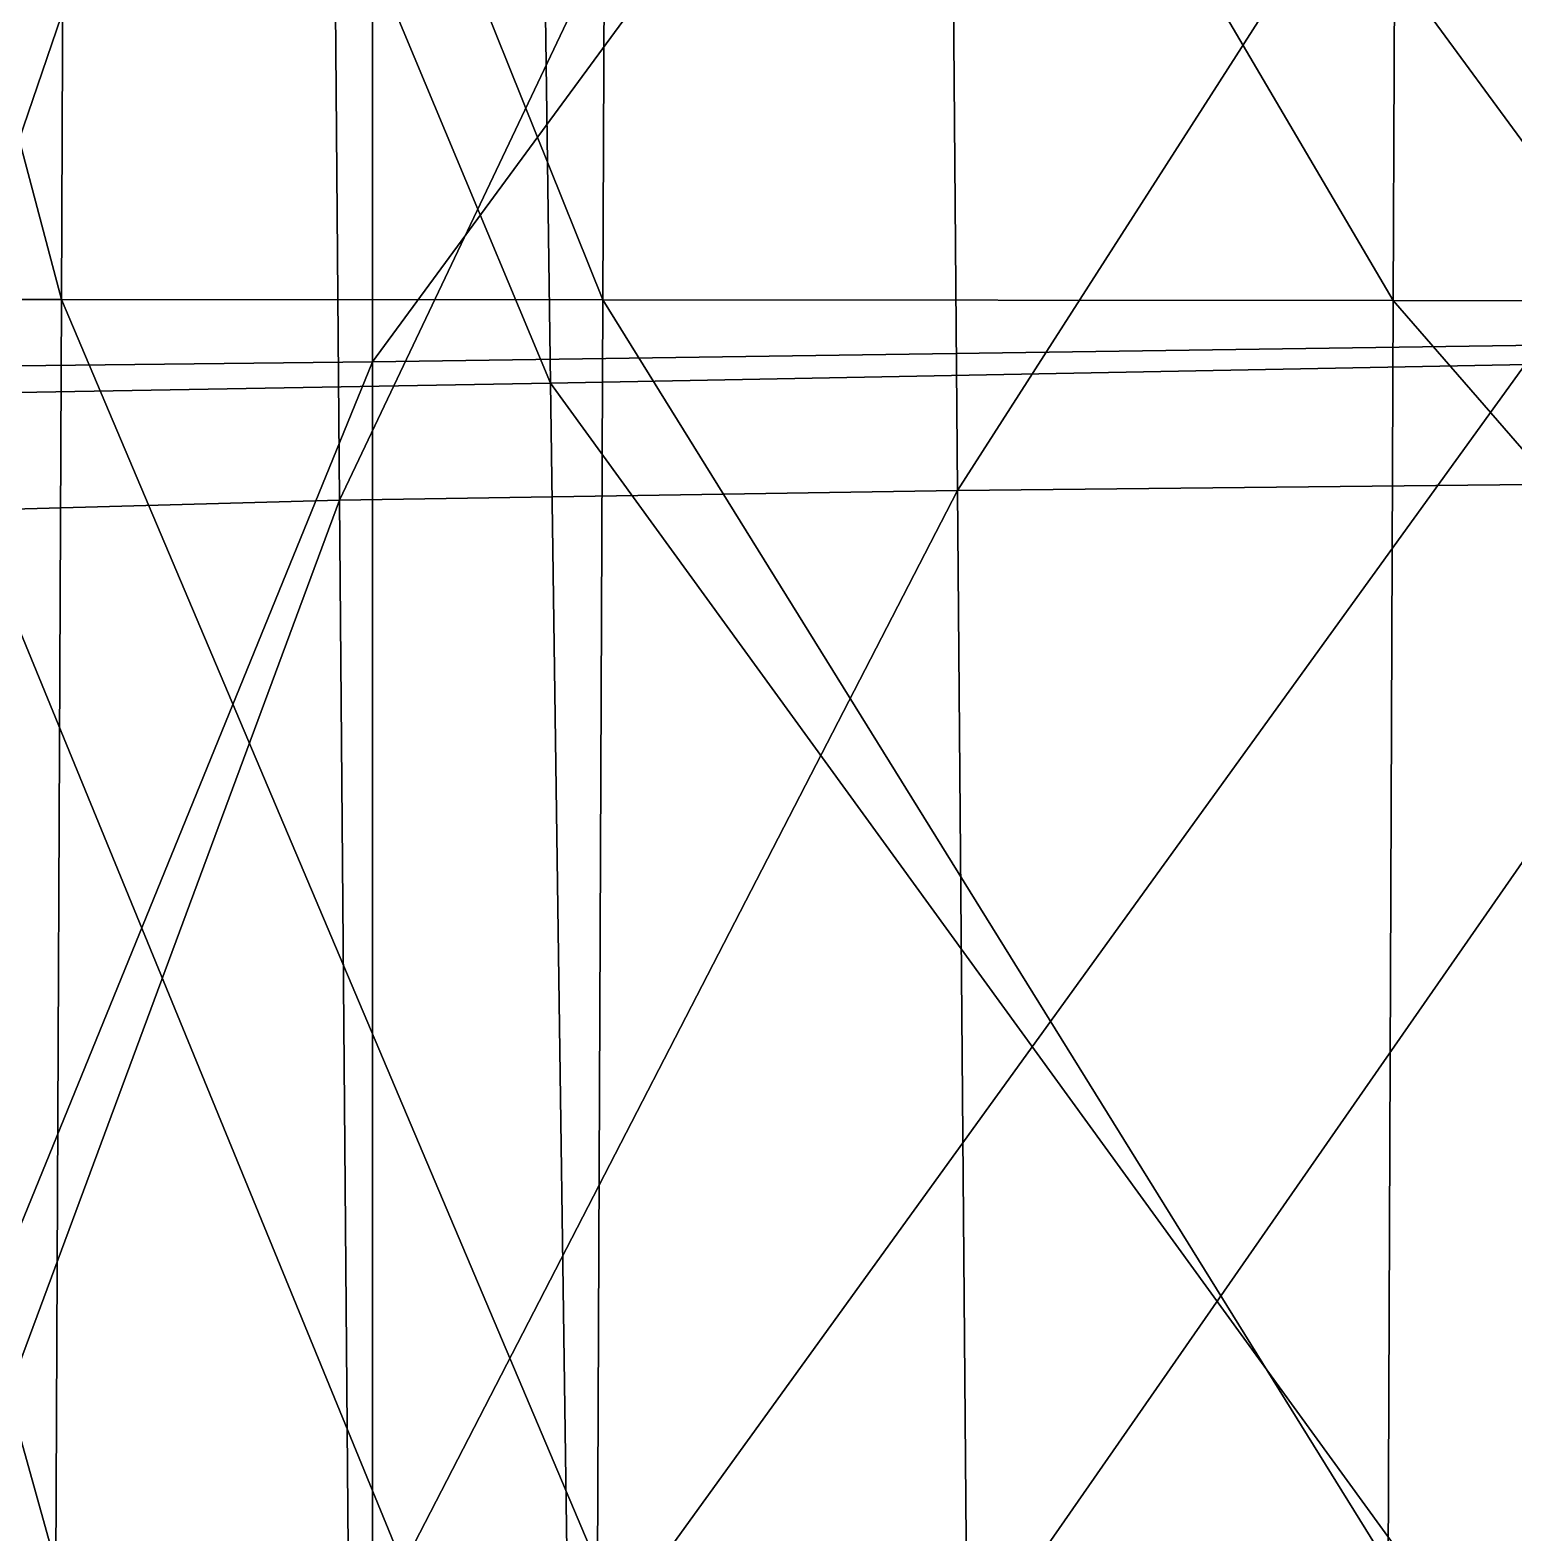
# Model space of a CAD drawing. Header units: centimetres. Extents: x -480 to 480, y -423 to 423.
# Drawn here: x -259.4 to -225.57, y -266.71 to -232.46 of the extents above; entities that cross this region are included whole.
import ezdxf

# ---------------------------------------------------------------- set-up
doc = ezdxf.new("R2010")
doc.units = ezdxf.units.CM
doc.layers.add('fabric', color=7, linetype='Continuous', true_color=0x99e499)

msp = doc.modelspace()

# ---------------------------------------------------------------- meshes
at = {"layer": 'fabric', "color": 62, "true_color": 0x9ed700}
mesh = msp.add_polyface(dxfattribs=at)
corners = [(-262.556, -243.456, -26.338), (-269.847, -243.827, -29.258), (-269.632, -270.467, -25.884), (-262.335, -270.107, -23.026), (-252.34, -243.176, -24.145), (-252.119, -269.837, -20.897), (-238.253, -242.955, -22.418), (-238.035, -269.626, -19.237), (-252.577, -214.262, -27.793), (-238.487, -214.032, -26.016), (-238.726, -183.556, -29.924), (-270.076, -214.929, -32.998), (-262.79, -214.549, -30.031), (-263.03, -184.086, -34.009), (-270.308, -184.473, -37.01), (-252.818, -183.792, -31.737), (-258.806, -267.438, -209.775), (-246.462, -267.447, -209.777), (-246.587, -294.014, -206.083), (-272.475, -267.422, -209.774), (-266.975, -267.43, -209.774), (-267.11, -293.996, -206.067), (-258.936, -294.004, -206.073), (-272.233, -208.206, -217.984), (-266.727, -208.211, -217.983), (-266.845, -238.602, -213.776), (-258.676, -238.608, -213.775), (-258.553, -208.216, -217.983), (-272.346, -238.596, -213.776), (-228.319, -238.625, -213.773), (-246.335, -238.615, -213.774), (-246.209, -208.221, -217.982), (-228.44, -267.459, -209.779), (-258.442, -176.961, -222.308), (-266.627, -176.957, -222.309)]
mesh.append_faces([[corners[k] for k in face] for face in [(0, 1, 2), (2, 3, 0), (4, 0, 3), (3, 5, 4), (6, 4, 5), (5, 7, 6), (8, 9, 10), (4, 6, 9), (9, 8, 4), (11, 12, 13), (13, 14, 11), (1, 0, 12), (12, 11, 1), (12, 8, 15), (15, 13, 12), (0, 4, 8), (8, 12, 0), (16, 17, 18), (19, 20, 21), (20, 16, 22), (23, 24, 25), (26, 25, 24), (24, 27, 26), (28, 25, 20), (16, 20, 25), (25, 26, 16), (29, 30, 31), (32, 17, 30), (30, 26, 27), (27, 31, 30), (17, 16, 26), (26, 30, 17), (31, 27, 33), (27, 24, 34)]], dxfattribs={"vtx2": -1, "color": 62})
mesh = msp.add_polyface(dxfattribs=at)
corners = [(-219.345, -242.759, -20.897), (-238.253, -242.955, -22.418), (-238.035, -269.626, -19.237), (-219.133, -269.441, -17.79), (-238.487, -214.032, -26.016), (-219.573, -213.827, -24.438), (-219.806, -183.343, -28.301), (-165.471, -269.063, -14.856), (-194.461, -269.249, -16.295), (-194.283, -292.998, -13.826), (-194.666, -242.554, -19.321), (-165.669, -242.356, -17.797), (-194.886, -213.612, -22.792), (-195.111, -183.119, -26.597), (-165.881, -213.402, -21.193), (-166.097, -182.9, -24.935), (-228.44, -267.459, -209.779), (-203.234, -267.476, -209.783), (-203.34, -294.046, -206.12), (-172.879, -267.496, -209.787), (-172.958, -294.069, -206.144), (-203.124, -238.638, -213.771), (-228.319, -238.625, -213.773), (-228.196, -208.228, -217.982), (-203.012, -208.237, -217.981), (-172.803, -238.654, -213.769), (-172.726, -208.248, -217.98), (-139.409, -238.672, -213.767), (-139.413, -267.519, -209.791), (-139.41, -208.261, -217.979), (-172.648, -176.983, -222.308), (-228.075, -176.969, -222.308), (-202.898, -176.975, -222.308), (-246.462, -267.447, -209.777), (-228.556, -294.027, -206.099), (-246.209, -208.221, -217.982), (-246.335, -238.615, -213.774), (-246.09, -176.964, -222.308)]
mesh.append_faces([[corners[k] for k in face] for face in [(0, 1, 2), (2, 3, 0), (4, 5, 6), (1, 0, 5), (5, 4, 1), (7, 8, 9), (10, 0, 3), (3, 8, 10), (11, 10, 8), (8, 7, 11), (5, 12, 13), (0, 10, 12), (12, 5, 0), (12, 14, 15), (10, 11, 14), (14, 12, 10), (16, 17, 18), (17, 19, 20), (21, 22, 23), (23, 24, 21), (25, 21, 24), (24, 26, 25), (17, 16, 22), (22, 21, 17), (19, 17, 21), (21, 25, 19), (27, 25, 26), (28, 19, 25), (29, 26, 30), (24, 23, 31), (26, 24, 32), (33, 16, 34), (35, 23, 22), (36, 22, 16), (23, 35, 37)]], dxfattribs={"vtx2": -1, "color": 62})
at = {"layer": 'fabric', "color": 64, "true_color": 0x82a800}
mesh = msp.add_polyface(dxfattribs=at)
corners = [(-182.918, -238.964, -193.177), (-182.918, -203.043, -193.177), (-224.995, -203.839, -193.066), (-224.995, -239.644, -193.066), (-224.995, -310.948, -193.066), (-251.589, -311.189, -192.706), (-251.589, -341.91, -192.706), (-266.49, -311.245, -192.205), (-266.49, -341.915, -192.205), (-251.589, -276.443, -192.706), (-224.995, -276.134, -193.066), (-251.589, -240.028, -192.706), (-266.49, -276.554, -192.205), (-266.49, -240.193, -192.205), (-248.027, -204.173, -398.449), (-221.939, -203.683, -398.803), (-221.692, -240.02, -398.979), (-247.534, -240.509, -398.803), (-262.612, -204.43, -397.986), (-261.849, -240.766, -398.543), (-269.539, -204.531, -397.447), (-268.554, -240.866, -398.189), (-180.407, -239.222, -399.085), (-182.918, -275.553, -193.177), (-182.918, -310.451, -193.177), (-251.589, -204.3, -192.706), (-266.49, -204.512, -192.205), (-261.054, -277.118, -398.877), (-267.528, -277.211, -398.634), (-260.288, -311.365, -399.045), (-266.541, -311.447, -398.859), (-221.436, -276.439, -399.085), (-247.021, -276.883, -399.015), (-221.189, -310.796, -399.138), (-246.526, -311.165, -399.121), (-220.97, -340.942, -399.156), (-246.089, -341.227, -399.156), (-269.354, -311.462, -398.514), (-265.671, -341.454, -398.941), (-259.612, -341.386, -399.102), (-180.305, -275.722, -399.128), (-180.206, -310.206, -399.149), (-180.118, -340.495, -399.156)]
mesh.append_faces([[corners[k] for k in face] for face in [(0, 1, 2), (2, 3, 0), (4, 5, 6), (5, 7, 8), (9, 10, 3), (3, 11, 9), (12, 9, 11), (11, 13, 12), (5, 4, 10), (10, 9, 5), (7, 5, 9), (9, 12, 7), (14, 15, 16), (16, 17, 14), (18, 14, 17), (17, 19, 18), (20, 18, 19), (19, 21, 20), (22, 16, 15), (3, 10, 23), (10, 4, 24), (2, 25, 11), (11, 3, 2), (25, 26, 13), (13, 11, 25), (27, 28, 21), (21, 19, 27), (29, 30, 28), (28, 27, 29), (31, 32, 17), (17, 16, 31), (33, 34, 32), (32, 31, 33), (32, 27, 19), (19, 17, 32), (34, 29, 27), (27, 32, 34), (34, 33, 35), (29, 34, 36), (37, 30, 38), (30, 29, 39), (40, 31, 16), (41, 33, 31), (42, 35, 33)]], dxfattribs={"vtx2": -1, "color": 64})

doc.saveas('drawing.dxf')
